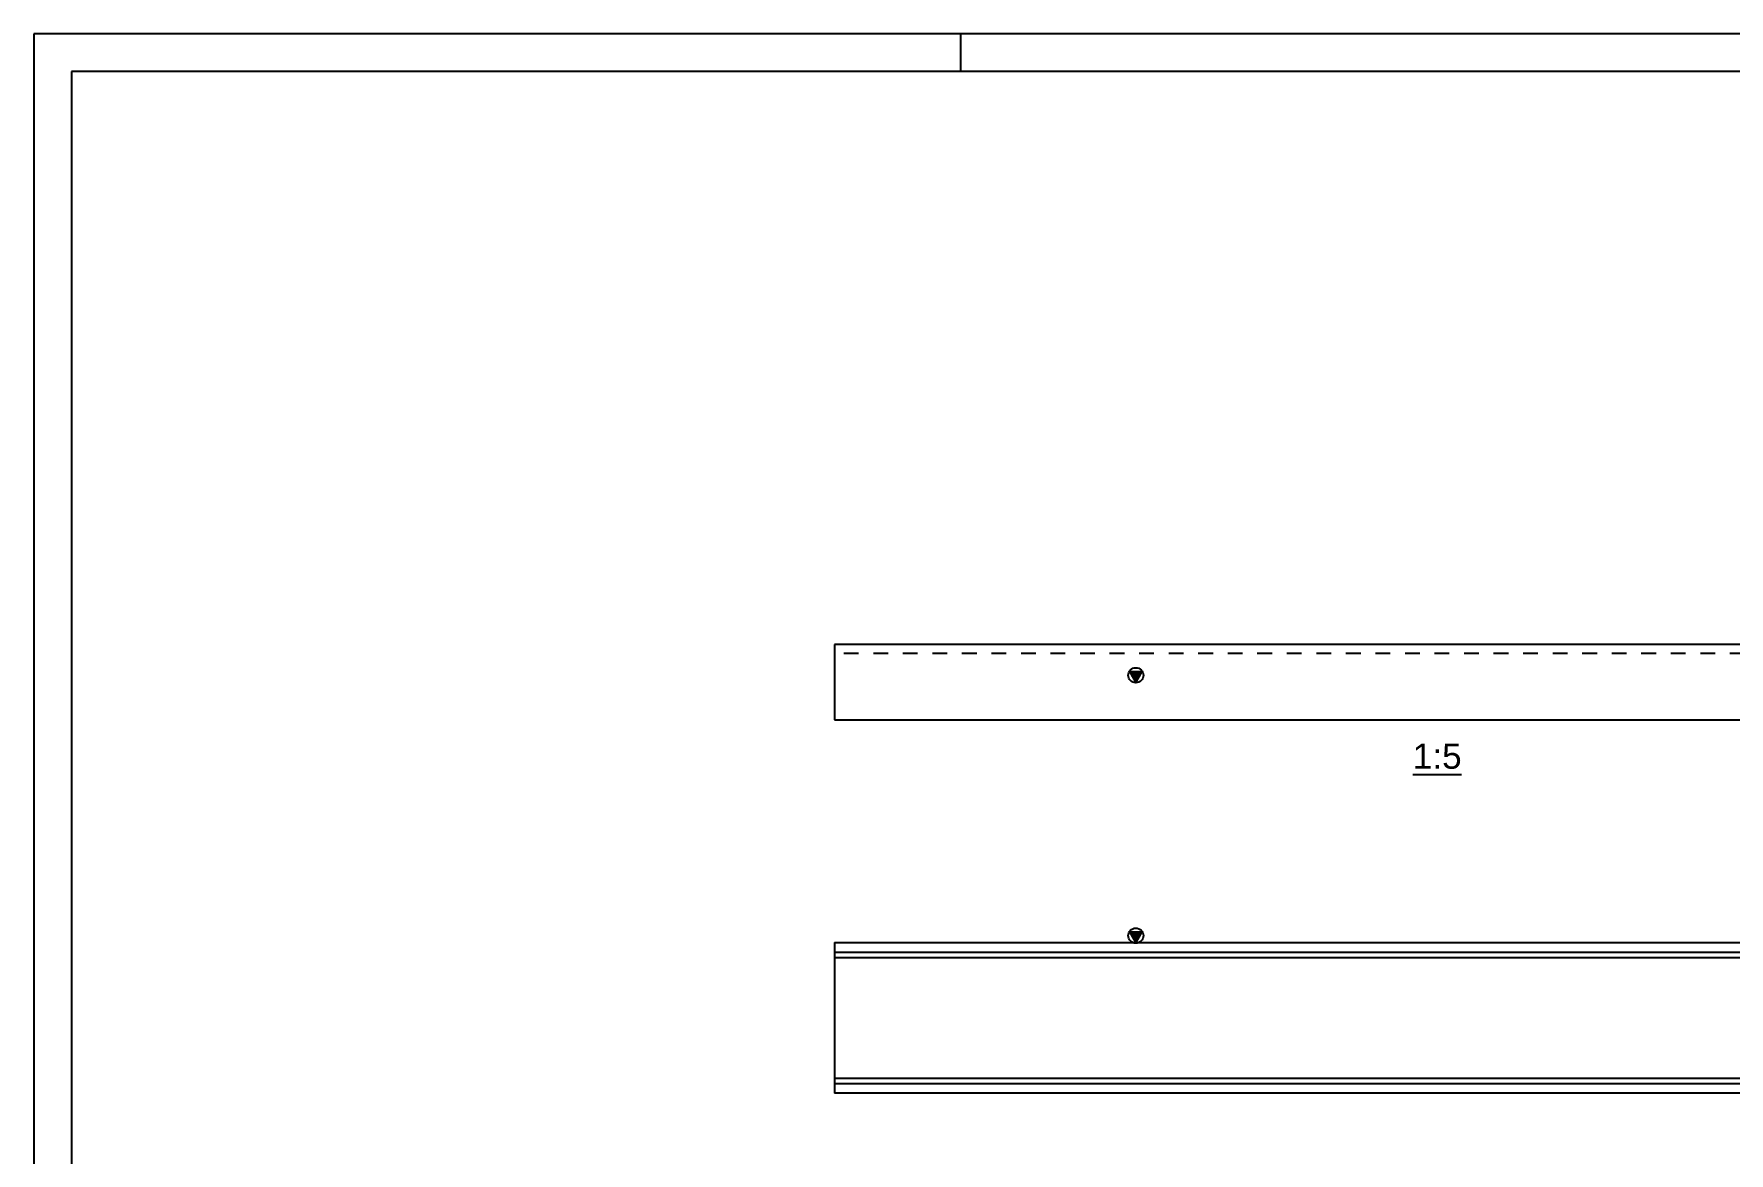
# Model space of a CAD drawing. Header units: millimetres. Extents: x 0 to 420, y 0 to 297.
# Drawn here: x 0 to 225, y 148.5 to 297 of the extents above; entities that cross this region are included whole.
import ezdxf

# ---------------------------------------------------------------- set-up
doc = ezdxf.new("R2010")
doc.units = ezdxf.units.MM
doc.linetypes.add('DXK_LINE_DOT2', pattern=[3.9198, 1.9599, -1.9599])
doc.styles.add('ARIAL', font='ARIAL.TTF', dxfattribs={"height": 0.2})

# ---------------------------------------------------------------- blocks, each defined once
blk = doc.blocks.new('Unknown-43772550-1168')
at = {"color": 5, "linetype": 'Continuous'}
for p, q in [((420, 297), (0, 297)), ((0, 297), (0, 0)), ((415, 292), (5, 292)), ((5, 292), (5, 5))]:
    blk.add_line(p, q, dxfattribs=at)
at = {"color": 7, "linetype": 'Continuous'}
blk.add_line((123, 292), (123, 297), dxfattribs=at)
blk = doc.blocks.new('Unknown-43772550-12 - 1185')
at = {"color": 6, "linetype": 'Continuous'}
blk.add_line((182.98, 198.75), (189.47, 198.75), dxfattribs=at)
at = {"color": 0, "linetype": 'Continuous'}
blk.add_wipeout([(189.47, 199.5), (189.47, 203), (182.98, 203), (182.98, 199.5)], dxfattribs=at)
at = {"color": 6, "linetype": 'Continuous', "style": 'ARIAL'}
blk.add_text('1:5', height=3.343, dxfattribs=at).set_placement((182.98, 199.5))
blk = doc.blocks.new('Part-43772550-1244 - 1192')
at = {"linetype": 'Continuous'}
blk.add_hatch(color=2, dxfattribs=at).paths.add_polyline_path([(146.23, 176.45), (145.43, 177.85), (147.03, 177.85)])
at = {"color": 2, "linetype": 'Continuous'}
for p, q in [((146.23, 176.45), (145.43, 177.85)), ((145.43, 177.85), (147.03, 177.85)), ((147.03, 177.85), (146.23, 176.45)), ((106.23, 176.45), (106.23, 156.45)), ((106.23, 176.45), (266.23, 176.45)), ((266.23, 176.45), (266.23, 156.45)), ((106.23, 175.15), (266.23, 175.15)), ((106.23, 174.45), (266.23, 174.45)), ((106.23, 158.46), (266.23, 158.46)), ((106.23, 157.75), (266.23, 157.75)), ((266.23, 156.45), (106.23, 156.45))]:
    blk.add_line(p, q, dxfattribs=at)
blk.add_circle((146.23, 177.35), 1, dxfattribs=at)
blk = doc.blocks.new('Part-43772550-1277 - 1185')
at = {"linetype": 'Continuous'}
blk.add_hatch(color=2, dxfattribs=at).paths.add_polyline_path([(146.23, 211), (145.43, 212.4), (147.03, 212.4)])
at = {"color": 2, "linetype": 'Continuous'}
for p, q in [((106.23, 216), (106.23, 206)), ((266.23, 216), (106.23, 216)), ((266.23, 206), (266.23, 216)), ((146.23, 211), (145.43, 212.4)), ((145.43, 212.4), (147.03, 212.4)), ((147.03, 212.4), (146.23, 211)), ((106.23, 206), (266.23, 206))]:
    blk.add_line(p, q, dxfattribs=at)
at = {"color": 7, "linetype": 'DXK_LINE_DOT2'}
blk.add_line((266.23, 214.8), (106.23, 214.8), dxfattribs=at)
at = {"color": 2, "linetype": 'Continuous'}
blk.add_circle((146.23, 211.9), 1, dxfattribs=at)

msp = doc.modelspace()

# ---------------------------------------------------------------- block references
for name in ['Unknown-43772550-1168', 'Part-43772550-1277 - 1185', 'Part-43772550-1244 - 1192']:
    msp.add_blockref(name, (0, 0))

# ---------------------------------------------------------------- next in the draw order: block references
msp.add_blockref('Unknown-43772550-12 - 1185', (0, 0))

doc.saveas('drawing.dxf')
